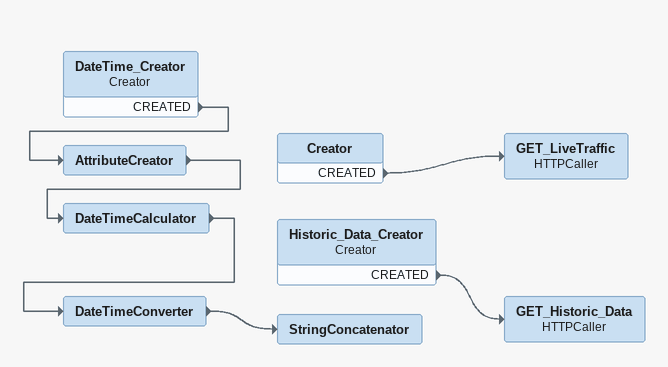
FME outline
DateTime_Creator: Creator
    CREATED -> AttributeCreator
AttributeCreator
    -> DateTimeCalculator
DateTimeCalculator
    -> DateTimeConverter
DateTimeConverter
    -> StringConcatenator
StringConcatenator
Creator
    CREATED -> GET_LiveTraffic
GET_LiveTraffic: HTTPCaller
Historic_Data_Creator: Creator
    CREATED -> GET_Historic_Data
GET_Historic_Data: HTTPCaller
